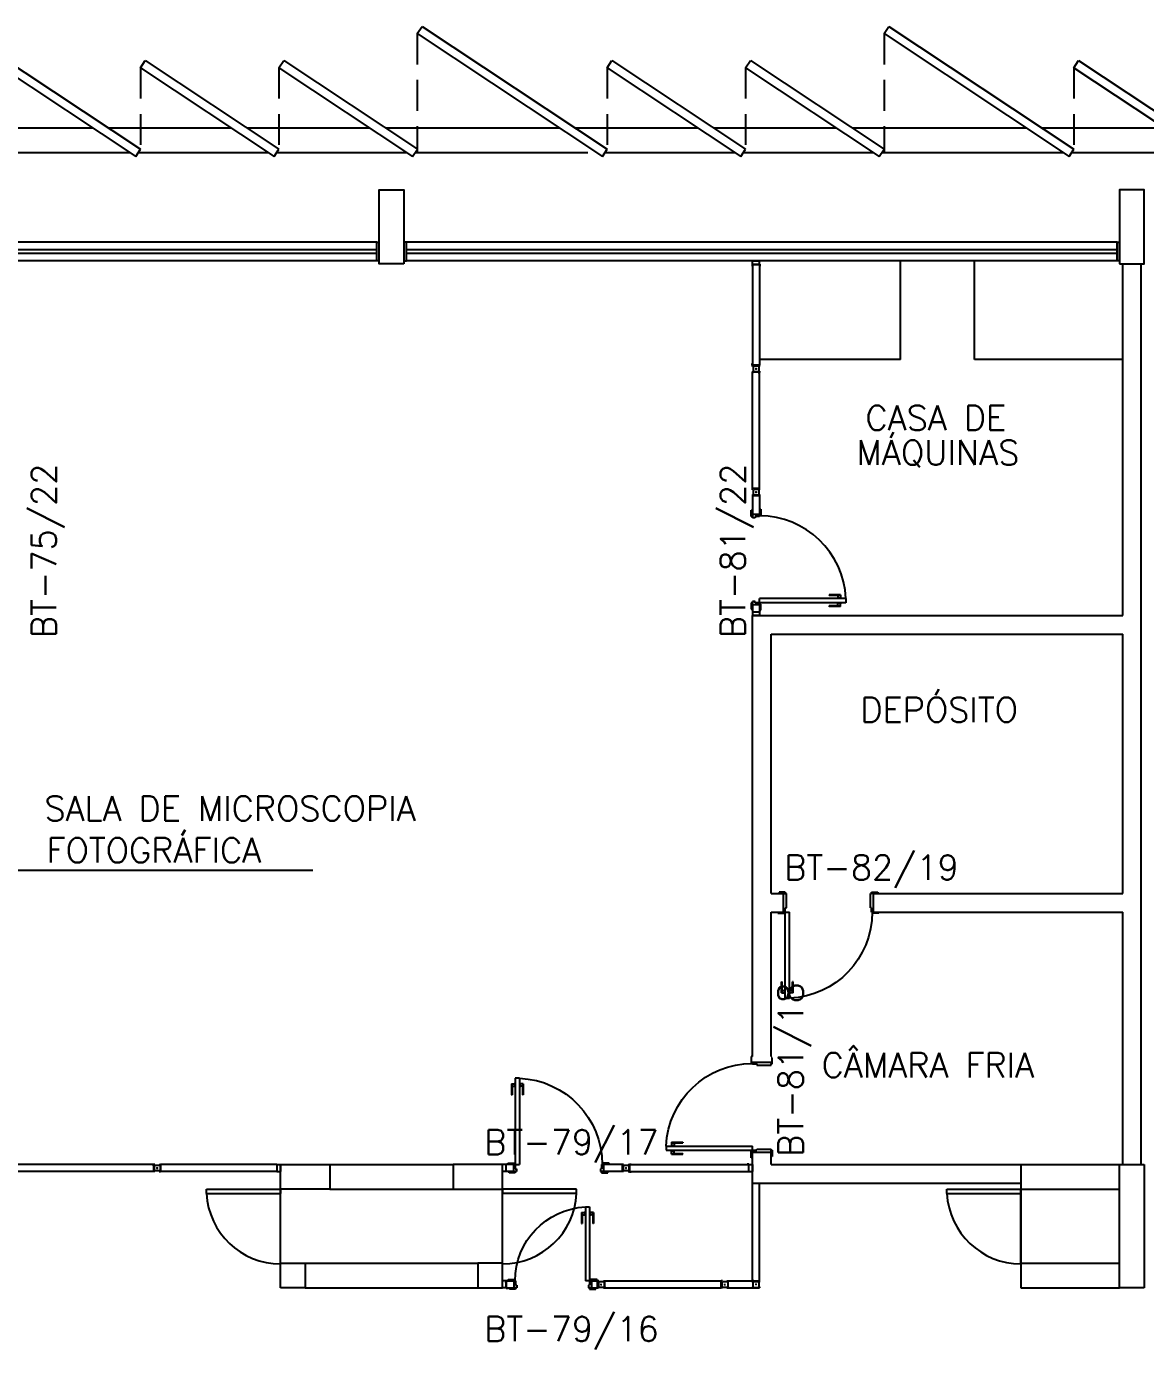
# Model space of a CAD drawing. Header units: millimetres. Extents: x 2069 to 2250, y 1124 to 1284.
# Drawn here: x 2147.13 to 2156.2, y 1201.99 to 1212.71 of the extents above; entities that cross this region are included whole.
import ezdxf

# ---------------------------------------------------------------- set-up
doc = ezdxf.new("R2010")
doc.units = ezdxf.units.MM
doc.linetypes.add('HIDDEN', pattern=[0.375, 0.25, -0.125])
for name, color, linetype in [('ALV', 2, 'Continuous'), ('BANC', 2, 'Continuous'), ('DIV', 2, 'Continuous'), ('DIV2', 2, 'Continuous'), ('ENDEREÇO', 2, 'Continuous'), ('JANELA', 1, 'Continuous'), ('MACANETA', 1, 'Continuous'), ('MARCO', 2, 'Continuous'), ('PAVIMENTO', 1, 'Continuous'), ('PILARES', 3, 'Continuous'), ('PORTA', 2, 'Continuous'), ('PROJ', 1, 'HIDDEN'), ('TEXTO', 2, 'Continuous')]:
    doc.layers.add(name, color=color, linetype=linetype)
doc.styles.add('UNB-100', font='simplex.shx', dxfattribs={"height": 0.2})

# ---------------------------------------------------------------- blocks, each defined once
blk = doc.blocks.new('DOOR-70')
at = {"layer": 'MACANETA', "color": 1}
for p, q in [((-0.08, -0.655), (-0.08, -0.565)), ((-0.08, -0.565), (-0.075, -0.565)), ((-0.075, -0.655), (-0.075, -0.565)), ((-0.075, -0.635), (-0.053, -0.635)), ((-0.053, -0.628), (-0.05, -0.628)), ((-0.053, -0.663), (-0.053, -0.628)), ((-0.012, -0.628), (-0.015, -0.628)), ((-0.012, -0.663), (-0.012, -0.628)), ((0.01, -0.635), (-0.012, -0.635)), ((0.01, -0.655), (0.01, -0.565)), ((0.015, -0.565), (0.01, -0.565)), ((0.015, -0.655), (0.015, -0.565)), ((-0.08, -0.655), (-0.053, -0.655)), ((-0.053, -0.663), (-0.05, -0.663)), ((-0.012, -0.663), (-0.015, -0.663)), ((0.015, -0.655), (-0.012, -0.655))]:
    blk.add_line(p, q, dxfattribs=at)
at = {"layer": 'PORTA'}
for p, q in [((-0.05, -0.7), (-0.05, 0)), ((-0.015, 0), (-0.05, 0)), ((-0.015, -0.7), (-0.015, 0)), ((-0.05, -0.7), (-0.015, -0.7))]:
    blk.add_line(p, q, dxfattribs=at)
at = {"layer": 'PORTA', "color": 1}
blk.add_arc((-0.02, 0), 0.7, 180, 267.5437, dxfattribs=at)
blk = doc.blocks.new('DIV12')
for p, q in [((-0.0051, 0), (0.0051, 0)), ((0, -0.0051), (0, 0.0051)), ((0.0285, 0.0285), (1.1715, 0.0285)), ((0.0285, -0.0285), (0.0285, 0.0285)), ((1.1715, -0.0285), (1.1715, 0.0285)), ((1.1949, 0), (1.2051, 0)), ((1.2, -0.0051), (1.2, 0.0051)), ((0.0285, -0.0285), (1.1715, -0.0285))]:
    blk.add_line(p, q)
blk = doc.blocks.new('DOOR70')
at = {"layer": 'MACANETA', "color": 1}
for p, q in [((-0.015, -0.565), (-0.01, -0.565)), ((-0.015, -0.655), (-0.015, -0.565)), ((-0.01, -0.655), (-0.01, -0.565)), ((-0.01, -0.635), (0.012, -0.635)), ((0.012, -0.663), (0.012, -0.628)), ((0.012, -0.628), (0.015, -0.628)), ((0.053, -0.628), (0.05, -0.628)), ((0.053, -0.663), (0.053, -0.628)), ((0.075, -0.635), (0.053, -0.635)), ((0.08, -0.565), (0.075, -0.565)), ((0.075, -0.655), (0.075, -0.565)), ((0.08, -0.655), (0.08, -0.565)), ((-0.015, -0.655), (0.012, -0.655)), ((0.012, -0.663), (0.015, -0.663)), ((0.053, -0.663), (0.05, -0.663)), ((0.08, -0.655), (0.053, -0.655))]:
    blk.add_line(p, q, dxfattribs=at)
at = {"layer": 'PORTA'}
for p, q in [((0.015, -0.7), (0.015, 0)), ((0.015, 0), (0.05, 0)), ((0.05, -0.7), (0.05, 0)), ((0.05, -0.7), (0.015, -0.7))]:
    blk.add_line(p, q, dxfattribs=at)
at = {"layer": 'PORTA', "color": 1}
blk.add_arc((0.02, 0), 0.7, 272.4563, 0, dxfattribs=at)
blk = doc.blocks.new('PL')
for p, q in [((0.25, 0.25), (0.25, 0.45)), ((0.25, 0.45), (0.45, 0.45)), ((0.45, 0.45), (0.45, 0.25)), ((0.45, 0.25), (0.25, 0.25))]:
    blk.add_line(p, q)
blk = doc.blocks.new('PL4')
for p, q in [((0, 0.4), (0.2, 0.4)), ((0, 0), (0, 0.4)), ((0.2, 0.4), (0.2, 0)), ((0.2, 0), (0, 0))]:
    blk.add_line(p, q)
blk = doc.blocks.new('IMTT')
for p, q in [((-0.005, 0), (0.005, 0)), ((0.029, 0.029), (0, 0.029)), ((0, -0.028), (0, 0.029)), ((0.029, -0.028), (0, -0.028))]:
    blk.add_line(p, q)
blk = doc.blocks.new('DIV10')
for p, q in [((-0.0051, 0), (0.0051, 0)), ((0, -0.0051), (0, 0.0051)), ((0.0285, 0.0285), (0.9715, 0.0285)), ((0.0285, -0.0285), (0.0285, 0.0285)), ((0.9715, -0.0285), (0.9715, 0.0285)), ((0.9949, 0), (1.0051, 0)), ((1, -0.0051), (1, 0.0051)), ((0.0285, -0.0285), (0.9715, -0.0285))]:
    blk.add_line(p, q)
blk = doc.blocks.new('MTT')
for p, q in [((-0.029, 0.018), (-0.029, 0.029)), ((-0.019, 0.029), (-0.029, 0.029)), ((-0.024, 0.018), (-0.029, 0.018)), ((-0.024, 0.018), (-0.024, -0.019)), ((-0.019, 0.024), (-0.019, 0.029)), ((-0.019, 0.024), (0.018, 0.024)), ((-0.005, 0), (0.005, 0)), ((0, -0.005), (0, 0.005)), ((0.018, 0.024), (0.018, 0.029)), ((0.018, 0.029), (0.029, 0.029)), ((0.024, 0.018), (0.029, 0.018)), ((0.024, 0.018), (0.024, -0.019)), ((0.029, 0.018), (0.029, 0.029)), ((-0.029, -0.019), (-0.024, -0.019)), ((-0.029, -0.019), (-0.029, -0.029)), ((-0.019, -0.029), (-0.029, -0.029)), ((0.018, -0.024), (-0.019, -0.024)), ((-0.019, -0.024), (-0.019, -0.029)), ((0.018, -0.024), (0.018, -0.029)), ((0.018, -0.029), (0.029, -0.029)), ((0.029, -0.019), (0.024, -0.019)), ((0.029, -0.019), (0.029, -0.029))]:
    blk.add_line(p, q)
blk = doc.blocks.new('PL10')
for p, q in [((-0.1, 1), (0.1, 1)), ((-0.1, 0), (-0.1, 1)), ((0.1, 1), (0.1, 0)), ((0.1, 0), (-0.1, 0))]:
    blk.add_line(p, q)
blk = doc.blocks.new('DOOR-60')
at = {"layer": 'MACANETA', "color": 1}
for p, q in [((-0.08, -0.555), (-0.08, -0.465)), ((-0.08, -0.465), (-0.075, -0.465)), ((-0.075, -0.555), (-0.075, -0.465)), ((-0.075, -0.535), (-0.053, -0.535)), ((-0.053, -0.528), (-0.05, -0.528)), ((-0.053, -0.563), (-0.053, -0.528)), ((-0.012, -0.528), (-0.015, -0.528)), ((-0.012, -0.563), (-0.012, -0.528)), ((0.01, -0.535), (-0.012, -0.535)), ((0.01, -0.555), (0.01, -0.465)), ((0.015, -0.465), (0.01, -0.465)), ((0.015, -0.555), (0.015, -0.465)), ((-0.08, -0.555), (-0.053, -0.555)), ((-0.053, -0.563), (-0.05, -0.563)), ((-0.012, -0.563), (-0.015, -0.563)), ((0.015, -0.555), (-0.012, -0.555))]:
    blk.add_line(p, q, dxfattribs=at)
at = {"layer": 'PORTA'}
for p, q in [((-0.05, -0.6), (-0.05, 0)), ((-0.015, 0), (-0.05, 0)), ((-0.015, -0.6), (-0.015, 0)), ((-0.05, -0.6), (-0.015, -0.6))]:
    blk.add_line(p, q, dxfattribs=at)
at = {"layer": 'PORTA', "color": 1}
blk.add_arc((-0.02, 0), 0.6, 180, 267.134, dxfattribs=at)

msp = doc.modelspace()

# ---------------------------------------------------------------- linework, layer by layer
at = {"layer": 'ALV'}
for p, q in [((2146.55885, 1212.71483), (2148.05865, 1211.71955)), ((2150.30214, 1212.65651), (2150.34085, 1212.71483)), ((2150.34085, 1212.71483), (2151.84065, 1211.71955)), ((2154.08414, 1212.65651), (2154.12285, 1212.71483)), ((2154.12285, 1212.71483), (2155.62265, 1211.71955)), ((2146.52014, 1212.65651), (2148.01994, 1211.66122)), ((2150.30214, 1212.65651), (2151.80194, 1211.66122)), ((2154.08414, 1212.65651), (2155.58394, 1211.66122)), ((2148.05865, 1212.38004), (2148.09736, 1212.43837)), ((2148.05865, 1212.38004), (2149.14184, 1211.66122)), ((2148.09736, 1212.43837), (2149.18055, 1211.71955)), ((2149.18055, 1212.38004), (2149.21925, 1212.43837)), ((2149.18055, 1212.38004), (2150.26374, 1211.66122)), ((2149.21925, 1212.43837), (2150.30244, 1211.71955)), ((2151.84035, 1212.38004), (2151.87906, 1212.43837)), ((2151.84035, 1212.38004), (2152.92354, 1211.66122)), ((2151.87906, 1212.43837), (2152.96225, 1211.71955)), ((2152.96225, 1212.38004), (2153.00095, 1212.43837)), ((2152.96225, 1212.38004), (2154.04544, 1211.66122)), ((2153.00095, 1212.43837), (2154.08414, 1211.71955)), ((2155.62265, 1212.38004), (2155.66136, 1212.43837)), ((2155.62265, 1212.38004), (2156.70584, 1211.66122)), ((2155.66136, 1212.43837), (2156.74455, 1211.71955)), ((2148.01994, 1211.66122), (2148.05865, 1211.71955)), ((2149.14184, 1211.66122), (2149.18055, 1211.71955)), ((2150.26374, 1211.66122), (2150.30244, 1211.71955)), ((2151.80194, 1211.66122), (2151.84065, 1211.71955)), ((2152.92354, 1211.66122), (2152.96225, 1211.71955)), ((2154.04544, 1211.66122), (2154.08414, 1211.71955)), ((2155.58394, 1211.66122), (2155.62265, 1211.71955)), ((2149.99325, 1210.81539), (2149.99325, 1210.96539)), ((2150.19325, 1210.96539), (2150.19325, 1210.81539)), ((2155.99325, 1210.81539), (2155.99325, 1210.96539)), ((2156.01825, 1207.94039), (2156.01825, 1210.79039)), ((2156.16825, 1203.49039), (2156.16825, 1210.79039)), ((2153.01825, 1204.36689), (2153.01825, 1207.94039)), ((2153.01825, 1207.94039), (2156.01825, 1207.94039)), ((2153.16825, 1207.79039), (2156.01825, 1207.79039)), ((2153.16825, 1205.68689), (2153.16825, 1207.79039)), ((2156.01825, 1205.68689), (2156.01825, 1207.79039)), ((2153.16825, 1205.68689), (2153.26825, 1205.68689)), ((2153.26825, 1205.53689), (2153.26825, 1205.68689)), ((2153.99825, 1205.68689), (2156.01825, 1205.68689)), ((2153.99825, 1205.53689), (2153.99825, 1205.68689)), ((2153.16825, 1204.36689), (2153.16825, 1205.53689)), ((2153.16825, 1205.53689), (2153.26825, 1205.53689)), ((2153.99825, 1205.53689), (2156.01825, 1205.53689)), ((2156.01825, 1203.49039), (2156.01825, 1205.53689)), ((2153.01825, 1204.32039), (2153.16825, 1204.32039)), ((2153.01825, 1203.59039), (2153.16825, 1203.59039)), ((2153.01825, 1203.34039), (2153.01825, 1203.59039)), ((2153.16825, 1203.49039), (2153.16825, 1203.59039)), ((2149.59325, 1203.49039), (2150.59325, 1203.49039)), ((2153.16825, 1203.49039), (2155.99325, 1203.49039)), ((2155.1929, 1203.49039), (2155.1929, 1202.49039)), ((2149.59325, 1203.29039), (2150.59325, 1203.29039)), ((2153.01825, 1203.34039), (2155.1929, 1203.34039)), ((2155.1929, 1203.29039), (2155.99325, 1203.29039)), ((2149.39325, 1202.69039), (2150.79325, 1202.69039)), ((2155.1929, 1202.69039), (2155.99325, 1202.69039)), ((2149.39325, 1202.49039), (2150.79325, 1202.49039)), ((2155.1929, 1202.49039), (2155.99325, 1202.49039))]:
    msp.add_line(p, q, dxfattribs=at)
at = {"layer": 'BANC', "color": 1}
for p, q in [((2154.21825, 1210.01539), (2154.21825, 1210.81539)), ((2154.81825, 1210.01539), (2154.81825, 1210.81539)), ((2154.21825, 1210.01539), (2153.07525, 1210.01539)), ((2156.01825, 1210.01539), (2154.81825, 1210.01539))]:
    msp.add_line(p, q, dxfattribs=at)
at = {"layer": 'DIV2'}
for p, q in [((2153.01625, 1210.78689), (2153.02825, 1210.78689)), ((2153.01625, 1210.78689), (2153.01625, 1210.7725)), ((2153.01825, 1210.7725), (2153.01625, 1210.7725)), ((2153.01825, 1210.78489), (2153.07525, 1210.78489)), ((2153.01825, 1210.78489), (2153.01825, 1209.97089)), ((2153.03025, 1210.79189), (2153.02825, 1210.79189)), ((2153.02825, 1210.79189), (2153.02825, 1210.78689)), ((2153.03025, 1210.79189), (2153.03025, 1210.78689)), ((2153.03025, 1210.78689), (2153.06325, 1210.78689)), ((2153.04165, 1210.81539), (2153.05185, 1210.81539)), ((2153.04675, 1210.82049), (2153.04675, 1210.81029)), ((2153.06525, 1210.79189), (2153.06325, 1210.79189)), ((2153.06325, 1210.79189), (2153.06325, 1210.78689)), ((2153.06525, 1210.79189), (2153.06525, 1210.78689)), ((2153.06525, 1210.78689), (2153.07725, 1210.78689)), ((2153.07525, 1210.78489), (2153.07525, 1209.97089)), ((2153.07725, 1210.7725), (2153.07525, 1210.7725)), ((2153.07725, 1210.78689), (2153.07725, 1210.7725)), ((2153.01625, 1209.96889), (2153.01625, 1209.98327)), ((2153.01825, 1209.98327), (2153.01625, 1209.98327)), ((2153.01625, 1209.96889), (2153.02825, 1209.96889)), ((2153.01825, 1209.97089), (2153.07525, 1209.97089)), ((2153.02825, 1209.96389), (2153.02825, 1209.96889)), ((2153.03025, 1209.96389), (2153.02825, 1209.96389)), ((2153.03025, 1209.96389), (2153.03025, 1209.96889)), ((2153.03025, 1209.96889), (2153.06325, 1209.96889)), ((2153.04165, 1209.94039), (2153.05185, 1209.94039)), ((2153.04675, 1209.94549), (2153.04675, 1209.93529)), ((2153.06325, 1209.96389), (2153.06325, 1209.96889)), ((2153.06525, 1209.96389), (2153.06325, 1209.96389)), ((2153.06525, 1209.96389), (2153.06525, 1209.96889)), ((2153.06525, 1209.96889), (2153.07725, 1209.96889)), ((2153.07725, 1209.98327), (2153.07525, 1209.98327)), ((2153.07725, 1209.96889), (2153.07725, 1209.98327)), ((2153.01825, 1208.95889), (2153.01825, 1208.96889)), ((2153.02825, 1208.96889), (2153.01825, 1208.96889)), ((2153.02325, 1208.95889), (2153.01825, 1208.95889)), ((2153.02325, 1208.95889), (2153.02325, 1208.92189)), ((2153.02825, 1208.96389), (2153.02825, 1208.96889)), ((2153.02825, 1208.96389), (2153.06525, 1208.96389)), ((2153.04165, 1208.94039), (2153.05185, 1208.94039)), ((2153.04181, 1208.94039), (2153.05169, 1208.94039)), ((2153.04675, 1208.94549), (2153.04675, 1208.93529)), ((2153.04675, 1208.93544), (2153.04675, 1208.94533)), ((2153.06525, 1208.96389), (2153.06525, 1208.96889)), ((2153.06525, 1208.96889), (2153.07525, 1208.96889)), ((2153.07025, 1208.95889), (2153.07525, 1208.95889)), ((2153.07025, 1208.95889), (2153.07025, 1208.92189)), ((2153.07525, 1208.95889), (2153.07525, 1208.96889)), ((2153.01825, 1208.92189), (2153.02325, 1208.92189)), ((2153.01825, 1208.92189), (2153.01825, 1208.91189)), ((2153.02825, 1208.91189), (2153.01825, 1208.91189)), ((2153.01825, 1208.91189), (2153.07525, 1208.91189)), ((2153.01825, 1208.91189), (2153.01825, 1208.75789)), ((2153.06525, 1208.91689), (2153.02825, 1208.91689)), ((2153.02825, 1208.91689), (2153.02825, 1208.91189)), ((2153.06525, 1208.91689), (2153.06525, 1208.91189)), ((2153.06525, 1208.91189), (2153.07525, 1208.91189)), ((2153.07525, 1208.92189), (2153.07025, 1208.92189)), ((2153.07525, 1208.92189), (2153.07525, 1208.91189)), ((2153.07525, 1208.91189), (2153.07525, 1208.75789)), ((2153.00825, 1208.79289), (2153.01825, 1208.79289)), ((2153.00825, 1208.74289), (2153.00825, 1208.79289)), ((2153.01825, 1208.74289), (2153.00825, 1208.74289)), ((2153.01825, 1208.75789), (2153.01825, 1208.74289)), ((2153.07525, 1208.75789), (2153.01825, 1208.75789)), ((2153.01825, 1208.73289), (2153.01825, 1208.74289)), ((2153.04025, 1208.73289), (2153.01825, 1208.73289)), ((2153.04025, 1208.74289), (2153.04025, 1208.73289)), ((2153.07525, 1208.74289), (2153.04025, 1208.74289)), ((2153.07525, 1208.80289), (2153.08525, 1208.80289)), ((2153.07525, 1208.75789), (2153.07525, 1208.75289)), ((2153.07525, 1208.75289), (2153.07525, 1208.74289)), ((2153.08525, 1208.75289), (2153.07525, 1208.75289)), ((2153.08525, 1208.80289), (2153.08525, 1208.75289)), ((2153.00825, 1208.04289), (2153.00825, 1207.99289)), ((2153.01825, 1208.04289), (2153.00825, 1208.04289)), ((2153.00825, 1207.99289), (2153.01825, 1207.99289)), ((2153.01825, 1208.05289), (2153.01825, 1208.04289)), ((2153.04025, 1208.05289), (2153.01825, 1208.05289)), ((2153.01825, 1208.02789), (2153.01825, 1208.04289)), ((2153.01825, 1208.02789), (2153.01825, 1207.96889)), ((2153.07525, 1208.02789), (2153.01825, 1208.02789)), ((2153.01825, 1207.96889), (2153.07525, 1207.96889)), ((2153.04025, 1208.04289), (2153.04025, 1208.05289)), ((2153.07525, 1208.04289), (2153.04025, 1208.04289)), ((2153.07525, 1208.03289), (2153.07525, 1208.04289)), ((2153.07525, 1208.02789), (2153.07525, 1208.03289)), ((2153.08525, 1208.03289), (2153.07525, 1208.03289)), ((2153.07525, 1208.02789), (2153.07525, 1207.96889)), ((2153.07525, 1207.98289), (2153.08525, 1207.98289)), ((2153.08525, 1207.98289), (2153.08525, 1208.03289)), ((2153.04165, 1207.94039), (2153.05185, 1207.94039)), ((2153.04675, 1207.94549), (2153.04675, 1207.93529)), ((2150.99835, 1203.46189), (2150.98815, 1203.46189)), ((2150.99325, 1203.45679), (2150.99325, 1203.46699)), ((2151.02175, 1203.43339), (2151.02175, 1203.49039)), ((2151.08075, 1203.49039), (2151.02175, 1203.49039)), ((2151.03575, 1203.50039), (2151.08575, 1203.50039)), ((2151.03575, 1203.49039), (2151.03575, 1203.50039)), ((2151.08075, 1203.49039), (2151.08575, 1203.49039)), ((2151.08075, 1203.49039), (2151.08075, 1203.43339)), ((2151.08575, 1203.50039), (2151.08575, 1203.49039)), ((2151.08575, 1203.49039), (2151.09575, 1203.49039)), ((2151.09575, 1203.49039), (2151.09575, 1203.45539)), ((2151.79575, 1203.49039), (2151.79575, 1203.45539)), ((2151.80575, 1203.49039), (2151.79575, 1203.49039)), ((2151.80575, 1203.50039), (2151.80575, 1203.49039)), ((2151.85575, 1203.50039), (2151.80575, 1203.50039)), ((2151.81075, 1203.49039), (2151.80575, 1203.49039)), ((2151.96475, 1203.49039), (2151.81075, 1203.49039)), ((2151.81075, 1203.49039), (2151.81075, 1203.43339)), ((2151.85575, 1203.49039), (2151.85575, 1203.50039)), ((2151.96475, 1203.43339), (2151.96475, 1203.49039)), ((2151.98815, 1203.46189), (2151.99835, 1203.46189)), ((2151.99835, 1203.46189), (2151.98815, 1203.46189)), ((2151.99325, 1203.45679), (2151.99325, 1203.46699)), ((2151.99325, 1203.45679), (2151.99325, 1203.46699)), ((2152.01675, 1203.48039), (2152.01675, 1203.47839)), ((2152.01675, 1203.48039), (2152.02175, 1203.48039)), ((2152.01675, 1203.47839), (2152.02175, 1203.47839)), ((2152.02175, 1203.48039), (2152.02175, 1203.49239)), ((2152.02175, 1203.49239), (2152.03613, 1203.49239)), ((2152.02175, 1203.44539), (2152.02175, 1203.47839)), ((2152.02375, 1203.49039), (2152.98775, 1203.49039)), ((2152.02375, 1203.43339), (2152.02375, 1203.49039)), ((2152.03613, 1203.49239), (2152.03613, 1203.49039)), ((2152.97537, 1203.49239), (2152.97537, 1203.49039)), ((2152.98975, 1203.49239), (2152.97537, 1203.49239)), ((2152.98775, 1203.43339), (2152.98775, 1203.49039)), ((2152.98975, 1203.48039), (2152.98975, 1203.49239)), ((2152.99475, 1203.48039), (2152.98975, 1203.48039)), ((2152.99475, 1203.47839), (2152.98975, 1203.47839)), ((2152.98975, 1203.44539), (2152.98975, 1203.47839)), ((2152.99475, 1203.48039), (2152.99475, 1203.47839)), ((2153.01315, 1203.46189), (2153.02335, 1203.46189)), ((2153.01825, 1203.45679), (2153.01825, 1203.46699)), ((2151.08075, 1203.43339), (2151.02175, 1203.43339)), ((2151.04575, 1203.42339), (2151.04575, 1203.43339)), ((2151.09575, 1203.42339), (2151.04575, 1203.42339)), ((2151.08075, 1203.43339), (2151.09575, 1203.43339)), ((2151.09575, 1203.45539), (2151.10575, 1203.45539)), ((2151.09575, 1203.43339), (2151.09575, 1203.42339)), ((2151.10575, 1203.43339), (2151.09575, 1203.43339)), ((2151.10575, 1203.45539), (2151.10575, 1203.43339)), ((2151.78575, 1203.45539), (2151.78575, 1203.43339)), ((2151.79575, 1203.45539), (2151.78575, 1203.45539)), ((2151.78575, 1203.43339), (2151.79575, 1203.43339)), ((2151.81075, 1203.43339), (2151.79575, 1203.43339)), ((2151.79575, 1203.43339), (2151.79575, 1203.42339)), ((2151.79575, 1203.42339), (2151.84575, 1203.42339)), ((2151.96475, 1203.43339), (2151.81075, 1203.43339)), ((2151.84575, 1203.42339), (2151.84575, 1203.43339)), ((2152.01675, 1203.44539), (2152.01675, 1203.44339)), ((2152.01675, 1203.44539), (2152.02175, 1203.44539)), ((2152.01675, 1203.44339), (2152.02175, 1203.44339)), ((2152.02175, 1203.43139), (2152.02175, 1203.44339)), ((2152.02175, 1203.43139), (2152.03613, 1203.43139)), ((2152.02375, 1203.43339), (2152.98775, 1203.43339)), ((2152.03613, 1203.43339), (2152.03613, 1203.43139)), ((2152.97537, 1203.43339), (2152.97537, 1203.43139)), ((2152.98975, 1203.43139), (2152.97537, 1203.43139)), ((2152.99475, 1203.44539), (2152.98975, 1203.44539)), ((2152.99475, 1203.44339), (2152.98975, 1203.44339)), ((2152.98975, 1203.43139), (2152.98975, 1203.44339)), ((2152.99475, 1203.44539), (2152.99475, 1203.44339)), ((2153.01825, 1202.54739), (2153.01825, 1203.34039)), ((2153.07525, 1202.54739), (2153.07525, 1203.34039)), ((2151.01675, 1202.53739), (2151.01675, 1202.53539)), ((2151.01675, 1202.53739), (2151.02175, 1202.53739)), ((2151.01675, 1202.53539), (2151.02175, 1202.53539)), ((2151.01675, 1202.50239), (2151.01675, 1202.50039)), ((2151.01675, 1202.50239), (2151.02175, 1202.50239)), ((2151.01675, 1202.50039), (2151.02175, 1202.50039)), ((2151.02175, 1202.53739), (2151.02175, 1202.54939)), ((2151.02175, 1202.54939), (2151.03613, 1202.54939)), ((2151.02175, 1202.50239), (2151.02175, 1202.53539)), ((2151.02175, 1202.48839), (2151.02175, 1202.50039)), ((2151.02375, 1202.49039), (2151.02375, 1202.54739)), ((2151.02375, 1202.54739), (2151.08375, 1202.54739)), ((2151.03613, 1202.54939), (2151.03613, 1202.54739)), ((2151.03875, 1202.55739), (2151.08875, 1202.55739)), ((2151.03875, 1202.54739), (2151.03875, 1202.55739)), ((2151.08375, 1202.54739), (2151.08875, 1202.54739)), ((2151.08375, 1202.54739), (2151.08375, 1202.49039)), ((2151.08875, 1202.55739), (2151.08875, 1202.54739)), ((2151.08875, 1202.54739), (2151.09875, 1202.54739)), ((2151.09875, 1202.54739), (2151.09875, 1202.51239)), ((2151.09875, 1202.51239), (2151.10875, 1202.51239)), ((2151.10875, 1202.51239), (2151.10875, 1202.49039)), ((2151.68875, 1202.51239), (2151.68875, 1202.49039)), ((2151.69875, 1202.51239), (2151.68875, 1202.51239)), ((2151.69875, 1202.54739), (2151.69875, 1202.51239)), ((2151.70875, 1202.54739), (2151.69875, 1202.54739)), ((2151.70875, 1202.55739), (2151.70875, 1202.54739)), ((2151.75875, 1202.55739), (2151.70875, 1202.55739)), ((2151.71375, 1202.54739), (2151.70875, 1202.54739)), ((2151.71375, 1202.54739), (2151.76275, 1202.54739)), ((2151.71375, 1202.54739), (2151.71375, 1202.49039)), ((2151.76475, 1202.54939), (2151.75037, 1202.54939)), ((2151.75037, 1202.54939), (2151.75037, 1202.54739)), ((2151.75875, 1202.54739), (2151.75875, 1202.55739)), ((2151.76275, 1202.49039), (2151.76275, 1202.54739)), ((2151.76475, 1202.53739), (2151.76475, 1202.54939)), ((2151.76975, 1202.53739), (2151.76475, 1202.53739)), ((2151.76475, 1202.50239), (2151.76475, 1202.53539)), ((2151.76975, 1202.53539), (2151.76475, 1202.53539)), ((2151.76975, 1202.50239), (2151.76475, 1202.50239)), ((2151.76475, 1202.48839), (2151.76475, 1202.50039)), ((2151.76975, 1202.50039), (2151.76475, 1202.50039)), ((2151.76975, 1202.53739), (2151.76975, 1202.53539)), ((2151.76975, 1202.50239), (2151.76975, 1202.50039)), ((2151.78815, 1202.51889), (2151.79835, 1202.51889)), ((2151.79325, 1202.51379), (2151.79325, 1202.52399)), ((2152.78815, 1202.51889), (2152.79835, 1202.51889)), ((2152.79325, 1202.51379), (2152.79325, 1202.52399)), ((2152.82175, 1202.54739), (2153.07525, 1202.54739)), ((2152.82175, 1202.49039), (2152.82175, 1202.54739)), ((2151.02175, 1202.48839), (2151.03613, 1202.48839)), ((2151.02375, 1202.49039), (2151.08375, 1202.49039)), ((2151.03613, 1202.49039), (2151.03613, 1202.48839)), ((2151.04875, 1202.48039), (2151.04875, 1202.49039)), ((2151.09875, 1202.48039), (2151.04875, 1202.48039)), ((2151.08375, 1202.49039), (2151.09875, 1202.49039)), ((2151.09875, 1202.49039), (2151.09875, 1202.48039)), ((2151.10875, 1202.49039), (2151.09875, 1202.49039)), ((2151.68875, 1202.49039), (2151.69875, 1202.49039)), ((2151.71375, 1202.49039), (2151.69875, 1202.49039)), ((2151.69875, 1202.49039), (2151.69875, 1202.48039)), ((2151.69875, 1202.48039), (2151.74875, 1202.48039)), ((2151.71375, 1202.49039), (2151.76275, 1202.49039)), ((2151.74875, 1202.48039), (2151.74875, 1202.49039)), ((2151.75037, 1202.49039), (2151.75037, 1202.48839)), ((2151.76475, 1202.48839), (2151.75037, 1202.48839)), ((2152.82175, 1202.49039), (2153.07525, 1202.49039))]:
    msp.add_line(p, q, dxfattribs=at)
at = {"layer": 'JANELA'}
for p, q in [((2149.97325, 1210.96539), (2144.21325, 1210.96539)), ((2149.97325, 1210.90539), (2144.21325, 1210.90539)), ((2149.97325, 1210.87539), (2144.21325, 1210.87539)), ((2155.97325, 1210.96539), (2150.21325, 1210.96539)), ((2155.97325, 1210.90539), (2150.21325, 1210.90539)), ((2155.97325, 1210.87539), (2150.21325, 1210.87539)), ((2149.97325, 1210.81539), (2144.21325, 1210.81539)), ((2155.97325, 1210.81539), (2150.21325, 1210.81539))]:
    msp.add_line(p, q, dxfattribs=at)
at = {"layer": 'JANELA', "color": 3}
for p, q in [((2149.97325, 1210.96539), (2149.99325, 1210.96539)), ((2149.97325, 1210.81539), (2149.97325, 1210.96539)), ((2150.21325, 1210.96539), (2150.19325, 1210.96539)), ((2150.21325, 1210.81539), (2150.21325, 1210.96539)), ((2155.97325, 1210.96539), (2155.99325, 1210.96539)), ((2155.97325, 1210.81539), (2155.97325, 1210.96539)), ((2149.99325, 1210.81539), (2149.97325, 1210.81539)), ((2150.19325, 1210.81539), (2150.21325, 1210.81539)), ((2155.99325, 1210.81539), (2155.97325, 1210.81539))]:
    msp.add_line(p, q, dxfattribs=at)
at = {"layer": 'MARCO'}
for p, q in [((2153.23325, 1205.69689), (2153.23325, 1205.68689)), ((2153.28325, 1205.69689), (2153.23325, 1205.69689)), ((2153.26825, 1205.68689), (2153.28325, 1205.68689)), ((2153.28325, 1205.68689), (2153.28325, 1205.69689)), ((2153.29325, 1205.68689), (2153.28325, 1205.68689)), ((2153.29325, 1205.57189), (2153.29325, 1205.68689)), ((2153.97325, 1205.68689), (2153.98325, 1205.68689)), ((2153.97325, 1205.57189), (2153.97325, 1205.68689)), ((2153.98325, 1205.69689), (2154.03325, 1205.69689)), ((2153.98325, 1205.68689), (2153.98325, 1205.69689)), ((2153.99825, 1205.68689), (2153.98325, 1205.68689)), ((2154.03325, 1205.69689), (2154.03325, 1205.68689)), ((2153.22325, 1205.53689), (2153.22325, 1205.52689)), ((2153.22325, 1205.52689), (2153.27325, 1205.52689)), ((2153.26825, 1205.53689), (2153.27325, 1205.53689)), ((2153.27325, 1205.53689), (2153.28325, 1205.53689)), ((2153.27325, 1205.52689), (2153.27325, 1205.53689)), ((2153.28325, 1205.57189), (2153.29325, 1205.57189)), ((2153.28325, 1205.53689), (2153.28325, 1205.57189)), ((2153.98325, 1205.57189), (2153.97325, 1205.57189)), ((2153.98325, 1205.53689), (2153.98325, 1205.57189)), ((2153.99325, 1205.53689), (2153.98325, 1205.53689)), ((2153.99825, 1205.53689), (2153.99325, 1205.53689)), ((2153.99325, 1205.52689), (2153.99325, 1205.53689)), ((2154.04325, 1205.52689), (2153.99325, 1205.52689)), ((2154.04325, 1205.53689), (2154.04325, 1205.52689)), ((2153.00825, 1204.36539), (2153.00825, 1204.31539)), ((2153.01825, 1204.36539), (2153.00825, 1204.36539)), ((2153.01825, 1204.32039), (2153.01825, 1204.31539)), ((2153.17825, 1204.35539), (2153.16825, 1204.35539)), ((2153.16825, 1204.32039), (2153.16825, 1204.30539)), ((2153.17825, 1204.30539), (2153.17825, 1204.35539)), ((2153.00825, 1204.31539), (2153.01825, 1204.31539)), ((2153.01825, 1204.31539), (2153.01825, 1204.30539)), ((2153.01825, 1204.30539), (2153.05325, 1204.30539)), ((2153.05325, 1204.30539), (2153.05325, 1204.29539)), ((2153.05325, 1204.29539), (2153.16825, 1204.29539)), ((2153.16825, 1204.30539), (2153.17825, 1204.30539)), ((2153.16825, 1204.29539), (2153.16825, 1204.30539)), ((2153.00825, 1203.59539), (2153.01825, 1203.59539)), ((2153.00825, 1203.54539), (2153.00825, 1203.59539)), ((2153.01825, 1203.60539), (2153.05325, 1203.60539)), ((2153.01825, 1203.59539), (2153.01825, 1203.60539)), ((2153.01825, 1203.59039), (2153.01825, 1203.59539)), ((2153.05325, 1203.61539), (2153.16825, 1203.61539)), ((2153.05325, 1203.60539), (2153.05325, 1203.61539)), ((2153.16825, 1203.61539), (2153.16825, 1203.60539)), ((2153.16825, 1203.59039), (2153.16825, 1203.60539)), ((2153.16825, 1203.60539), (2153.17825, 1203.60539)), ((2153.17825, 1203.60539), (2153.17825, 1203.55539)), ((2153.01825, 1203.54539), (2153.00825, 1203.54539)), ((2153.17825, 1203.55539), (2153.16825, 1203.55539))]:
    msp.add_line(p, q, dxfattribs=at)
at = {"layer": 'PAVIMENTO'}
for p, q in [((2147.67462, 1211.89039), (2146.26271, 1211.89039)), ((2148.79651, 1211.89039), (2147.80121, 1211.89039)), ((2149.91841, 1211.89039), (2148.92311, 1211.89039)), ((2151.45662, 1211.89039), (2150.04501, 1211.89039)), ((2152.57821, 1211.89039), (2151.58292, 1211.89039)), ((2153.70011, 1211.89039), (2152.70481, 1211.89039)), ((2155.23862, 1211.89039), (2153.82671, 1211.89039)), ((2156.36051, 1211.89039), (2155.36521, 1211.89039)), ((2147.976, 1211.69039), (2146.50079, 1211.69039)), ((2149.09789, 1211.69039), (2148.0393, 1211.69039)), ((2150.21979, 1211.69039), (2149.16119, 1211.69039)), ((2151.68525, 1211.69039), (2150.28309, 1211.69039)), ((2152.8796, 1211.69039), (2151.821, 1211.69039)), ((2154.00149, 1211.69039), (2152.94289, 1211.69039)), ((2155.54, 1211.69039), (2154.06479, 1211.69039)), ((2156.66189, 1211.69039), (2155.6033, 1211.69039))]:
    msp.add_line(p, q, dxfattribs=at)
at = {"layer": 'PILARES'}
for points in [[(2150.19325, 1210.79039), (2149.99325, 1210.79039), (2149.99325, 1211.39039), (2150.19325, 1211.39039)], [(2155.99325, 1210.79039), (2156.19325, 1210.79039), (2156.19325, 1211.39039), (2155.99325, 1211.39039)]]:
    msp.add_lwpolyline(points, close=True, dxfattribs=at)
at = {"layer": 'PORTA'}
for p, q in [((2148.59325, 1203.25539), (2148.59325, 1203.29039)), ((2148.59325, 1203.29039), (2149.19325, 1203.29039)), ((2148.59325, 1203.25539), (2149.19325, 1203.25539)), ((2149.19325, 1203.29039), (2149.19325, 1203.25539)), ((2150.99325, 1203.29039), (2150.99325, 1203.25539)), ((2151.59326, 1203.29039), (2150.99325, 1203.29039)), ((2151.59326, 1203.25539), (2150.99325, 1203.25539)), ((2151.59326, 1203.25539), (2151.59326, 1203.29039)), ((2154.59325, 1203.29039), (2155.19325, 1203.29039)), ((2154.59325, 1203.25539), (2154.59325, 1203.29039)), ((2154.59325, 1203.25539), (2155.19325, 1203.25539)), ((2155.19325, 1203.29039), (2155.19325, 1203.25539))]:
    msp.add_line(p, q, dxfattribs=at)
at = {"layer": 'PORTA', "color": 2}
for p, q in [((2149.19325, 1202.69039), (2149.19325, 1203.29039)), ((2150.99325, 1202.69039), (2150.99325, 1203.29039)), ((2155.19325, 1202.69039), (2155.19325, 1203.29039))]:
    msp.add_line(p, q, dxfattribs=at)
at = {"layer": 'PORTA', "color": 1}
for centre, start, end in [((2149.19325, 1203.28539), 182.865991, 270), ((2150.99325, 1203.28539), 270, 357.134009), ((2155.19325, 1203.28539), 182.865991, 270)]:
    msp.add_arc(centre, 0.60001, start, end, dxfattribs=at)
at = {"layer": 'PROJ', "linetype": 'HIDDEN'}
for p, q in [((2150.30214, 1212.65651), (2150.30214, 1211.69039)), ((2154.08414, 1212.65651), (2154.08414, 1211.69039)), ((2148.05865, 1212.38004), (2148.05865, 1211.69039)), ((2149.18055, 1212.38004), (2149.18055, 1211.69039)), ((2151.84035, 1212.38004), (2151.84035, 1211.69039)), ((2152.96225, 1212.38004), (2152.96225, 1211.69039)), ((2155.62265, 1212.38004), (2155.62265, 1211.69039))]:
    msp.add_line(p, q, dxfattribs=at)
at = {"layer": 'TEXTO'}
msp.add_line((2146.56228, 1205.87594), (2149.45659, 1205.87594), dxfattribs=at)

# ---------------------------------------------------------------- block references
at = {"layer": 'DIV', "rotation": 90.00000000514466}
msp.add_blockref('DOOR70', (2153.07525, 1208.02789), dxfattribs=at)
at = {"layer": 'DIV', "xscale": -1}
for name, p, rotation in [('DOOR70', (2151.08075, 1203.49039), 179.9999999948553), ('DOOR-60', (2151.71375, 1202.54739), 179.9999996327144)]:
    msp.add_blockref(name, p, dxfattribs=dict(at, rotation=rotation))
at = {"layer": 'DIV2'}
for name, p, rotation in [('IMTT', (2153.04675, 1210.81539), 270), ('DIV10', (2153.04675, 1208.94039), 90), ('IMTT', (2153.04675, 1207.94039), 90), ('DIV12', (2148.19325, 1203.46189), 180), ('DIV10', (2149.19325, 1203.46189), 180), ('IMTT', (2149.19325, 1203.46189), 180), ('IMTT', (2153.01825, 1203.46189), 180), ('MTT', (2153.04675, 1202.51889), 90)]:
    msp.add_blockref(name, p, dxfattribs=dict(at, rotation=rotation))
for name, p in [('MTT', (2153.04675, 1209.94039)), ('MTT', (2148.19325, 1203.46189)), ('IMTT', (2150.99325, 1203.46189)), ('MTT', (2151.99325, 1203.46189)), ('IMTT', (2150.99325, 1202.51889)), ('MTT', (2151.79325, 1202.51889)), ('DIV10', (2151.79325, 1202.51889)), ('MTT', (2152.79325, 1202.51889))]:
    msp.add_blockref(name, p, dxfattribs=at)
at = {"layer": 'PILARES', "rotation": 270}
msp.add_blockref('PL4', (2149.19325, 1203.49039), dxfattribs=at)
at = {"layer": 'PILARES', "xscale": -1, "rotation": 90}
msp.add_blockref('PL4', (2150.99325, 1203.49039), dxfattribs=at)
at = {"layer": 'PILARES'}
for name, p in [('PL10', (2156.09325, 1202.49039)), ('PL', (2148.94325, 1202.24039))]:
    msp.add_blockref(name, p, dxfattribs=at)
at = {"layer": 'PILARES', "xscale": -1}
msp.add_blockref('PL', (2151.24325, 1202.24039), dxfattribs=at)
at = {"layer": 'PORTA', "xscale": -1}
for name, p, rotation in [('DOOR-70', (2153.26825, 1205.53689), 359.9999999999988), ('DOOR70', (2153.01825, 1203.59039), 269.9999999974276)]:
    msp.add_blockref(name, p, dxfattribs=dict(at, rotation=rotation))

# ---------------------------------------------------------------- texts
at = {"layer": 'ENDEREÇO', "style": 'UNB-100'}
for s, p in [('BT-75/22', (2147.37598, 1207.75691)), ('BT-81/22', (2152.9601, 1207.75691)), ('BT-81/18', (2153.42758, 1203.55277))]:
    msp.add_text(s, height=0.2, rotation=90, dxfattribs=at).set_placement(p)
for s, p in [('BT-82/19', (2153.27516, 1205.79876)), ('BT-79/17', (2150.84426, 1203.57212)), ('BT-79/16', (2150.84426, 1202.05739))]:
    msp.add_text(s, height=0.2, dxfattribs=at).set_placement(p)
at = {"layer": 'TEXTO', "style": 'UNB-100'}
for s, p in [('CASA DE ', (2153.93349, 1209.44196)), ('MÁQUINAS', (2153.86115, 1209.16057)), ('DEPÓSITO', (2153.89294, 1207.07638)), ('SALA DE MICROSCOPIA', (2147.28081, 1206.27733)), ('FOTOGRÁFICA', (2147.29781, 1205.93767)), ('CÂMARA FRIA', (2153.57868, 1204.19582))]:
    msp.add_text(s, height=0.2, dxfattribs=at).set_placement(p)

doc.saveas('drawing.dxf')
